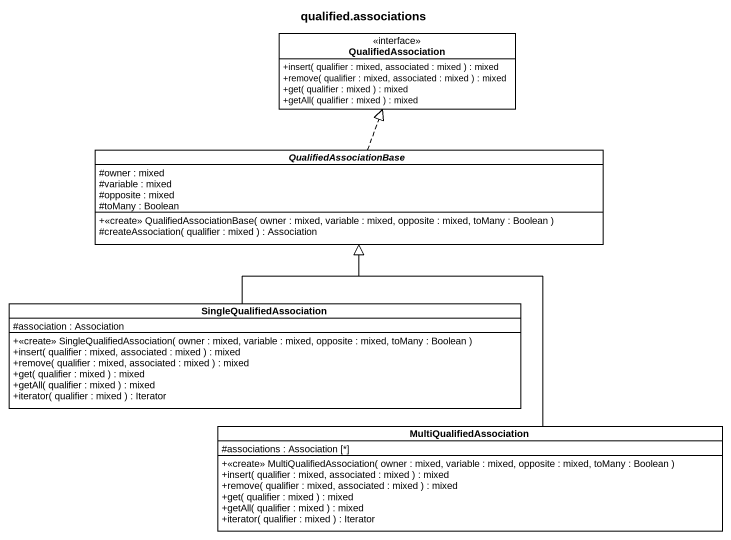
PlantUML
@startuml
title qualified.associations
hide circle
hide empty members
skinparam classAttributeIconSize 0
interface QualifiedAssociation {
  +insert( qualifier : mixed, associated : mixed ) : mixed
  +remove( qualifier : mixed, associated : mixed ) : mixed
  +get( qualifier : mixed ) : mixed
  +getAll( qualifier : mixed ) : mixed
}
abstract class QualifiedAssociationBase {
  #owner : mixed
  #variable : mixed
  #opposite : mixed
  #toMany : Boolean
  +<<create>> QualifiedAssociationBase( owner : mixed, variable : mixed, opposite : mixed, toMany : Boolean )
  #createAssociation( qualifier : mixed ) : Association
}
class SingleQualifiedAssociation {
  #association : Association
  +<<create>> SingleQualifiedAssociation( owner : mixed, variable : mixed, opposite : mixed, toMany : Boolean )
  +insert( qualifier : mixed, associated : mixed ) : mixed
  +remove( qualifier : mixed, associated : mixed ) : mixed
  +get( qualifier : mixed ) : mixed
  +getAll( qualifier : mixed ) : mixed
  +iterator( qualifier : mixed ) : Iterator
}
class MultiQualifiedAssociation {
  #associations : Association [*]
  +<<create>> MultiQualifiedAssociation( owner : mixed, variable : mixed, opposite : mixed, toMany : Boolean )
  +insert( qualifier : mixed, associated : mixed ) : mixed
  +remove( qualifier : mixed, associated : mixed ) : mixed
  +get( qualifier : mixed ) : mixed
  +getAll( qualifier : mixed ) : mixed
  +iterator( qualifier : mixed ) : Iterator
}
QualifiedAssociationBase .up.|> QualifiedAssociation
SingleQualifiedAssociation -up-|> QualifiedAssociationBase
MultiQualifiedAssociation -up-|> QualifiedAssociationBase
@enduml
